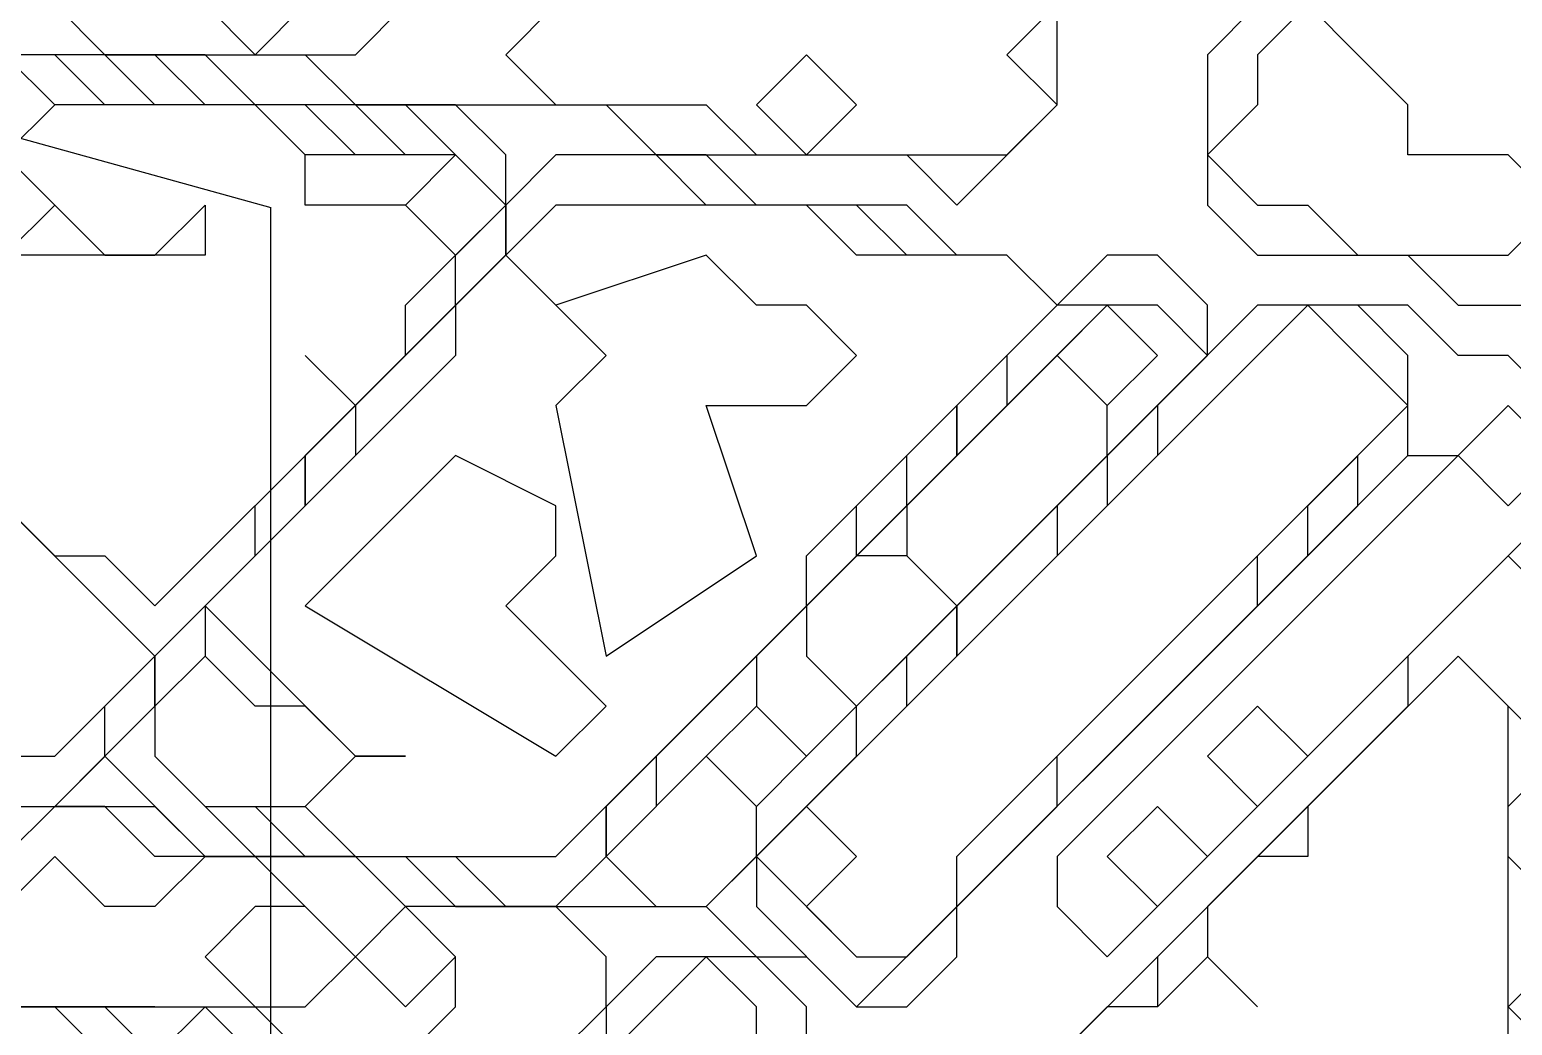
# Model space of a CAD drawing. Extents: x 46 to 224, y 52 to 151.
# Drawn here: x 197.14 to 214.75, y 115.28 to 127.11 of the extents above; entities that cross this region are included whole.
import ezdxf

# ---------------------------------------------------------------- set-up
doc = ezdxf.new("R2010")
doc.units = 0
doc.layers.add('OUTLINE', color=1, linetype='CONTINUOUS')

msp = doc.modelspace()

# ---------------------------------------------------------------- linework, layer by layer
for p, q in [((209.3389, 126.2183), (209.3389, 128.004)), ((197.4341, 127.4088), (198.0294, 126.8135)), ((199.2198, 127.4088), (199.8151, 126.8135)), ((199.2198, 127.4088), (199.8151, 126.8135)), ((199.2198, 127.4088), (199.8151, 126.8135)), ((199.8151, 126.8135), (200.4103, 127.4088)), ((199.8151, 126.8135), (200.4103, 127.4088)), ((201.0056, 126.8135), (201.6008, 127.4088)), ((203.3865, 127.4088), (202.7913, 126.8135)), ((208.7437, 126.8135), (209.3389, 127.4088)), ((211.7198, 127.4088), (211.1246, 126.8135)), ((212.3151, 127.4088), (211.7198, 126.8135)), ((212.9103, 126.8135), (212.3151, 127.4088)), ((199.2198, 126.8135), (195.6484, 126.8135)), ((198.0294, 126.8135), (196.2437, 126.8135)), ((198.6246, 126.8135), (196.2437, 126.8135)), ((198.0294, 126.8135), (196.2437, 126.8135)), ((197.4341, 126.8135), (196.2437, 126.8135)), ((198.0294, 126.8135), (196.2437, 126.8135)), ((197.4341, 126.2183), (196.8389, 126.8135)), ((197.4341, 126.2183), (196.8389, 126.8135)), ((198.0294, 126.2183), (197.4341, 126.8135)), ((198.6246, 126.2183), (198.0294, 126.8135)), ((198.0294, 126.8135), (200.4103, 126.8135)), ((198.6246, 126.2183), (198.0294, 126.8135)), ((198.6246, 126.2183), (198.0294, 126.8135)), ((199.2198, 126.2183), (198.6246, 126.8135)), ((199.8151, 126.2183), (199.2198, 126.8135)), ((199.8151, 126.8135), (201.0056, 126.8135)), ((200.4103, 126.8135), (201.0056, 126.2183)), ((202.7913, 126.8135), (203.3865, 126.2183)), ((206.3627, 126.8135), (205.7675, 126.2183)), ((206.3627, 126.8135), (205.7675, 126.2183)), ((206.9579, 126.2183), (206.3627, 126.8135)), ((206.9579, 126.2183), (206.3627, 126.8135)), ((209.3389, 126.2183), (208.7437, 126.8135)), ((211.1246, 126.8135), (211.1246, 125.0278)), ((211.7198, 126.8135), (211.7198, 126.2183)), ((213.5056, 126.2183), (212.9103, 126.8135)), ((196.8389, 125.623), (197.4341, 126.2183)), ((197.4341, 126.2183), (196.8389, 125.623)), ((198.0294, 126.2183), (197.4341, 126.2183)), ((199.8151, 126.2183), (197.4341, 126.2183)), ((198.6246, 126.2183), (198.0294, 126.2183)), ((199.8151, 126.2183), (198.0294, 126.2183)), ((199.2198, 126.2183), (198.6246, 126.2183)), ((201.6008, 126.2183), (198.6246, 126.2183)), ((200.4103, 126.2183), (198.6246, 126.2183)), ((201.6008, 126.2183), (198.6246, 126.2183)), ((201.0056, 126.2183), (199.2198, 126.2183)), ((202.196, 126.2183), (199.2198, 126.2183)), ((202.196, 126.2183), (199.8151, 126.2183)), ((200.4103, 125.623), (199.8151, 126.2183)), ((200.4103, 125.623), (199.8151, 126.2183)), ((201.0056, 125.623), (200.4103, 126.2183)), ((201.6008, 125.623), (201.0056, 126.2183)), ((201.0056, 126.2183), (203.9818, 126.2183)), ((202.7913, 125.0278), (201.6008, 126.2183)), ((202.7913, 125.0278), (201.6008, 126.2183)), ((202.7913, 125.623), (202.196, 126.2183)), ((202.7913, 125.623), (202.196, 126.2183)), ((203.3865, 126.2183), (205.1722, 126.2183)), ((203.9818, 126.2183), (204.577, 125.623)), ((205.1722, 126.2183), (205.7675, 125.623)), ((205.7675, 126.2183), (206.3627, 125.623)), ((205.7675, 126.2183), (206.3627, 125.623)), ((206.3627, 125.623), (206.9579, 126.2183)), ((206.3627, 125.623), (206.9579, 126.2183)), ((208.1484, 125.0278), (209.3389, 126.2183)), ((208.7437, 125.623), (209.3389, 126.2183)), ((211.7198, 126.2183), (211.1246, 125.623)), ((213.5056, 125.623), (213.5056, 126.2183)), ((197.4341, 125.0278), (196.8389, 125.623)), ((196.8389, 125.623), (198.0294, 124.4326)), ((202.196, 125.623), (200.4103, 125.623)), ((200.4103, 125.0278), (200.4103, 125.623)), ((202.196, 125.623), (201.0056, 125.623)), ((202.196, 125.623), (201.6008, 125.623)), ((202.196, 125.623), (201.6008, 125.0278)), ((202.7913, 125.0278), (202.196, 125.623)), ((202.7913, 125.0278), (202.196, 125.623)), ((202.7913, 125.0278), (202.196, 125.623)), ((202.7913, 125.0278), (202.196, 125.623)), ((203.3865, 125.623), (202.7913, 125.0278)), ((203.3865, 125.623), (202.7913, 125.0278)), ((202.7913, 125.0278), (202.7913, 125.623)), ((203.3865, 125.623), (202.7913, 125.0278)), ((202.7913, 125.0278), (202.7913, 125.623)), ((203.3865, 125.623), (202.7913, 125.0278)), ((203.3865, 125.623), (202.7913, 125.0278)), ((204.577, 125.623), (203.3865, 125.623)), ((205.1722, 125.623), (203.3865, 125.623)), ((205.1722, 125.623), (203.3865, 125.623)), ((204.577, 125.623), (203.3865, 125.623)), ((204.577, 125.623), (203.3865, 125.623)), ((205.1722, 125.0278), (204.577, 125.623)), ((204.577, 125.623), (207.5532, 125.623)), ((205.1722, 125.0278), (204.577, 125.623)), ((205.1722, 125.0278), (204.577, 125.623)), ((205.7675, 125.0278), (205.1722, 125.623)), ((205.7675, 125.0278), (205.1722, 125.623)), ((205.7675, 125.623), (208.7437, 125.623)), ((207.5532, 125.623), (208.1484, 125.0278)), ((211.1246, 125.623), (211.7198, 125.0278)), ((214.696, 125.623), (213.5056, 125.623)), ((215.2913, 125.0278), (214.696, 125.623)), ((196.8389, 124.4326), (197.4341, 125.0278)), ((198.6246, 124.4326), (199.2198, 125.0278)), ((199.2198, 125.0278), (199.2198, 124.4326)), ((201.6008, 125.0278), (200.4103, 125.0278)), ((203.3865, 125.0278), (201.0056, 122.6468)), ((201.6008, 123.8373), (202.7913, 125.0278)), ((202.196, 124.4326), (201.6008, 125.0278)), ((201.6008, 125.0278), (202.196, 124.4326)), ((202.196, 124.4326), (202.7913, 125.0278)), ((203.3865, 125.0278), (202.196, 123.8373)), ((202.196, 124.4326), (202.7913, 125.0278)), ((202.7913, 124.4326), (202.7913, 125.0278)), ((202.7913, 125.0278), (202.7913, 124.4326)), ((203.3865, 125.0278), (202.7913, 124.4326)), ((206.9579, 125.0278), (203.3865, 125.0278)), ((206.3627, 125.0278), (203.3865, 125.0278)), ((206.3627, 125.0278), (203.3865, 125.0278)), ((205.7675, 125.0278), (205.1722, 125.0278)), ((207.5532, 125.0278), (205.1722, 125.0278)), ((207.5532, 125.0278), (205.1722, 125.0278)), ((206.9579, 125.0278), (205.7675, 125.0278)), ((207.5532, 125.0278), (205.7675, 125.0278)), ((207.5532, 125.0278), (205.7675, 125.0278)), ((206.9579, 124.4326), (206.3627, 125.0278)), ((206.9579, 124.4326), (206.3627, 125.0278)), ((207.5532, 124.4326), (206.9579, 125.0278)), ((207.5532, 124.4326), (206.9579, 125.0278)), ((208.1484, 124.4326), (207.5532, 125.0278)), ((208.1484, 124.4326), (207.5532, 125.0278)), ((208.1484, 124.4326), (207.5532, 125.0278)), ((208.1484, 124.4326), (207.5532, 125.0278)), ((211.1246, 125.0278), (211.7198, 124.4326)), ((211.7198, 125.0278), (212.3151, 125.0278)), ((212.3151, 125.0278), (212.9103, 124.4326)), ((214.696, 124.4326), (215.2913, 125.0278)), ((199.2198, 124.4326), (195.0532, 124.4326)), ((198.0294, 124.4326), (198.6246, 124.4326)), ((200.4103, 122.0516), (202.7913, 124.4326)), ((202.7913, 124.4326), (201.0056, 122.6468)), ((201.6008, 123.8373), (202.196, 124.4326)), ((202.196, 123.8373), (202.196, 124.4326)), ((202.7913, 124.4326), (202.196, 123.8373)), ((202.7913, 124.4326), (203.3865, 123.8373)), ((203.3865, 123.8373), (202.7913, 124.4326)), ((205.1722, 124.4326), (203.3865, 123.8373)), ((205.1722, 124.4326), (203.3865, 123.8373)), ((205.7675, 123.8373), (205.1722, 124.4326)), ((205.7675, 123.8373), (205.1722, 124.4326)), ((207.5532, 124.4326), (206.9579, 124.4326)), ((207.5532, 124.4326), (206.9579, 124.4326)), ((208.7437, 124.4326), (207.5532, 124.4326)), ((208.1484, 124.4326), (207.5532, 124.4326)), ((208.7437, 124.4326), (207.5532, 124.4326)), ((208.7437, 124.4326), (207.5532, 124.4326)), ((208.7437, 124.4326), (208.1484, 124.4326)), ((208.7437, 124.4326), (208.1484, 124.4326)), ((208.7437, 124.4326), (208.1484, 124.4326)), ((209.9341, 124.4326), (208.1484, 122.6468)), ((208.7437, 124.4326), (208.1484, 124.4326)), ((208.7437, 124.4326), (208.1484, 124.4326)), ((209.9341, 124.4326), (208.1484, 122.6468)), ((209.3389, 123.8373), (208.7437, 124.4326)), ((209.3389, 123.8373), (208.7437, 124.4326)), ((209.9341, 124.4326), (208.7437, 123.2421)), ((209.3389, 123.8373), (208.7437, 124.4326)), ((209.3389, 123.8373), (208.7437, 124.4326)), ((209.3389, 123.8373), (208.7437, 124.4326)), ((209.3389, 123.8373), (208.7437, 124.4326)), ((209.3389, 123.8373), (208.7437, 124.4326)), ((209.3389, 123.8373), (208.7437, 124.4326)), ((209.9341, 124.4326), (209.3389, 123.8373)), ((210.5294, 124.4326), (209.9341, 124.4326)), ((210.5294, 124.4326), (209.9341, 124.4326)), ((210.5294, 124.4326), (209.9341, 124.4326)), ((210.5294, 124.4326), (209.9341, 124.4326)), ((211.1246, 123.8373), (210.5294, 124.4326)), ((211.1246, 123.8373), (210.5294, 124.4326)), ((211.1246, 123.8373), (210.5294, 124.4326)), ((211.1246, 123.8373), (210.5294, 124.4326)), ((211.7198, 124.4326), (213.5056, 124.4326)), ((212.9103, 124.4326), (214.696, 124.4326)), ((213.5056, 124.4326), (214.1008, 123.8373)), ((199.8151, 121.4564), (202.196, 123.8373)), ((200.4103, 122.0516), (202.196, 123.8373)), ((202.196, 123.8373), (200.4103, 122.0516)), ((200.4103, 122.0516), (202.196, 123.8373)), ((202.196, 123.8373), (200.4103, 122.0516)), ((202.196, 123.8373), (201.0056, 122.6468)), ((201.6008, 123.2421), (202.196, 123.8373)), ((201.6008, 123.2421), (201.6008, 123.8373)), ((201.6008, 123.2421), (201.6008, 123.8373)), ((202.196, 123.8373), (202.196, 123.2421)), ((202.196, 123.8373), (202.196, 123.2421)), ((203.3865, 123.8373), (203.9818, 123.2421)), ((203.3865, 123.8373), (203.9818, 123.2421)), ((209.9341, 123.8373), (204.577, 118.4802)), ((206.3627, 123.8373), (205.7675, 123.8373)), ((206.3627, 123.8373), (205.7675, 123.8373)), ((209.9341, 123.8373), (205.7675, 119.6707)), ((206.9579, 123.2421), (206.3627, 123.8373)), ((206.9579, 123.2421), (206.3627, 123.8373)), ((206.3627, 120.8611), (209.3389, 123.8373)), ((212.3151, 123.8373), (206.3627, 117.8849)), ((206.9579, 121.4564), (209.3389, 123.8373)), ((207.5532, 122.0516), (209.3389, 123.8373)), ((208.1484, 122.6468), (209.3389, 123.8373)), ((211.7198, 123.8373), (208.1484, 120.2659)), ((208.1484, 122.6468), (209.3389, 123.8373)), ((211.7198, 123.8373), (208.1484, 120.2659)), ((208.1484, 122.6468), (209.3389, 123.8373)), ((211.7198, 123.8373), (208.1484, 120.2659)), ((209.3389, 123.8373), (208.7437, 123.2421)), ((208.7437, 123.2421), (209.3389, 123.8373)), ((210.5294, 123.8373), (209.3389, 123.8373)), ((211.7198, 123.8373), (209.3389, 121.4564)), ((211.7198, 123.8373), (209.3389, 121.4564)), ((209.9341, 123.8373), (209.3389, 123.2421)), ((210.5294, 123.8373), (209.9341, 123.8373)), ((211.7198, 123.8373), (209.9341, 122.0516)), ((210.5294, 123.8373), (209.9341, 123.8373)), ((210.5294, 123.2421), (209.9341, 123.8373)), ((211.1246, 123.2421), (210.5294, 123.8373)), ((211.1246, 123.2421), (210.5294, 123.8373)), ((211.1246, 123.2421), (210.5294, 123.8373)), ((211.7198, 123.8373), (210.5294, 122.6468)), ((211.1246, 123.2421), (211.1246, 123.8373)), ((211.1246, 123.2421), (211.1246, 123.8373)), ((211.1246, 123.2421), (211.1246, 123.8373)), ((211.1246, 123.2421), (211.1246, 123.8373)), ((212.9103, 123.8373), (211.7198, 123.8373)), ((213.5056, 123.8373), (211.7198, 123.8373)), ((212.9103, 123.8373), (211.7198, 123.8373)), ((212.9103, 123.8373), (211.7198, 123.8373)), ((212.9103, 123.8373), (211.7198, 123.8373)), ((212.3151, 123.8373), (211.7198, 123.8373)), ((212.9103, 123.8373), (211.7198, 123.8373)), ((212.9103, 123.2421), (212.3151, 123.8373)), ((212.9103, 123.2421), (212.3151, 123.8373)), ((213.5056, 123.2421), (212.9103, 123.8373)), ((213.5056, 123.2421), (212.9103, 123.8373)), ((213.5056, 123.2421), (212.9103, 123.8373)), ((213.5056, 123.2421), (212.9103, 123.8373)), ((213.5056, 123.2421), (212.9103, 123.8373)), ((214.1008, 123.2421), (213.5056, 123.8373)), ((214.1008, 123.8373), (215.8865, 123.8373)), ((202.196, 123.2421), (199.2198, 120.2659)), ((202.196, 123.2421), (199.2198, 120.2659)), ((199.8151, 121.4564), (201.6008, 123.2421)), ((201.0056, 122.6468), (200.4103, 123.2421)), ((200.4103, 123.2421), (201.0056, 122.6468)), ((201.0056, 122.6468), (201.6008, 123.2421)), ((201.0056, 122.6468), (201.6008, 123.2421)), ((203.9818, 123.2421), (203.3865, 122.6468)), ((203.9818, 123.2421), (203.3865, 122.6468)), ((206.3627, 122.6468), (206.9579, 123.2421)), ((206.3627, 122.6468), (206.9579, 123.2421)), ((209.3389, 123.2421), (207.5532, 121.4564)), ((208.1484, 120.2659), (211.1246, 123.2421)), ((208.1484, 120.2659), (211.1246, 123.2421)), ((208.1484, 120.2659), (211.1246, 123.2421)), ((208.7437, 123.2421), (208.7437, 122.6468)), ((209.3389, 121.4564), (211.1246, 123.2421)), ((209.3389, 123.2421), (209.9341, 122.6468)), ((209.9341, 122.6468), (209.3389, 123.2421)), ((209.9341, 122.6468), (210.5294, 123.2421)), ((210.5294, 122.6468), (211.1246, 123.2421)), ((210.5294, 122.6468), (211.1246, 123.2421)), ((210.5294, 122.6468), (211.1246, 123.2421)), ((213.5056, 122.6468), (212.9103, 123.2421)), ((213.5056, 122.6468), (212.9103, 123.2421)), ((213.5056, 122.6468), (213.5056, 123.2421)), ((213.5056, 122.0516), (213.5056, 123.2421)), ((213.5056, 122.6468), (213.5056, 123.2421)), ((213.5056, 122.6468), (213.5056, 123.2421)), ((213.5056, 122.6468), (213.5056, 123.2421)), ((214.696, 123.2421), (214.1008, 123.2421)), ((215.2913, 122.6468), (214.696, 123.2421)), ((198.6246, 120.2659), (201.0056, 122.6468)), ((201.0056, 122.6468), (201.0056, 122.0516)), ((201.0056, 122.6468), (201.0056, 122.0516)), ((203.3865, 122.6468), (203.9818, 119.6707)), ((203.3865, 122.6468), (203.9818, 119.6707)), ((208.7437, 122.6468), (203.9818, 117.8849)), ((205.7675, 120.8611), (205.1722, 122.6468)), ((205.1722, 122.6468), (206.3627, 122.6468)), ((205.7675, 120.8611), (205.1722, 122.6468)), ((205.1722, 122.6468), (206.3627, 122.6468)), ((206.3627, 118.4802), (210.5294, 122.6468)), ((206.9579, 119.0754), (210.5294, 122.6468)), ((207.5532, 119.6707), (210.5294, 122.6468)), ((208.1484, 122.0516), (208.1484, 122.6468)), ((208.1484, 122.0516), (208.1484, 122.6468)), ((208.1484, 122.6468), (208.1484, 122.0516)), ((208.1484, 117.2897), (213.5056, 122.6468)), ((208.1484, 122.0516), (208.1484, 122.6468)), ((208.1484, 122.6468), (208.1484, 122.0516)), ((209.3389, 118.4802), (213.5056, 122.6468)), ((209.9341, 122.0516), (209.9341, 122.6468)), ((210.5294, 122.6468), (210.5294, 122.0516)), ((211.7198, 120.8611), (213.5056, 122.6468)), ((212.3151, 121.4564), (213.5056, 122.6468)), ((212.9103, 122.0516), (213.5056, 122.6468)), ((212.9103, 122.0516), (213.5056, 122.6468)), ((214.696, 122.6468), (214.1008, 122.0516)), ((215.2913, 122.0516), (214.696, 122.6468)), ((196.2437, 122.0516), (197.4341, 120.8611)), ((201.0056, 122.0516), (198.6246, 119.6707)), ((201.0056, 122.0516), (199.2198, 120.2659)), ((202.196, 122.0516), (200.4103, 120.2659)), ((202.196, 122.0516), (200.4103, 120.2659)), ((200.4103, 121.4564), (200.4103, 122.0516)), ((200.4103, 121.4564), (200.4103, 122.0516)), ((200.4103, 122.0516), (200.4103, 121.4564)), ((200.4103, 121.4564), (200.4103, 122.0516)), ((200.4103, 122.0516), (200.4103, 121.4564)), ((203.3865, 121.4564), (202.196, 122.0516)), ((203.3865, 121.4564), (202.196, 122.0516)), ((203.3865, 117.2897), (208.1484, 122.0516)), ((203.9818, 117.8849), (208.1484, 122.0516)), ((208.1484, 122.0516), (203.9818, 117.8849)), ((203.9818, 117.8849), (208.1484, 122.0516)), ((208.1484, 122.0516), (203.9818, 117.8849)), ((210.5294, 122.0516), (205.7675, 117.2897)), ((206.9579, 115.504), (213.5056, 122.0516)), ((207.5532, 121.4564), (207.5532, 122.0516)), ((208.1484, 116.6945), (213.5056, 122.0516)), ((214.1008, 122.0516), (209.3389, 117.2897)), ((209.3389, 121.4564), (209.9341, 122.0516)), ((209.9341, 122.0516), (209.9341, 121.4564)), ((212.9103, 121.4564), (212.9103, 122.0516)), ((212.9103, 121.4564), (212.9103, 122.0516)), ((213.5056, 122.0516), (214.1008, 122.0516)), ((214.1008, 122.0516), (214.696, 121.4564)), ((214.696, 121.4564), (215.2913, 122.0516)), ((198.6246, 119.6707), (196.8389, 121.4564)), ((198.0294, 119.0754), (200.4103, 121.4564)), ((198.6246, 119.6707), (200.4103, 121.4564)), ((200.4103, 121.4564), (198.6246, 119.6707)), ((198.6246, 119.6707), (200.4103, 121.4564)), ((200.4103, 121.4564), (198.6246, 119.6707)), ((199.8151, 120.8611), (199.8151, 121.4564)), ((199.8151, 120.8611), (199.8151, 121.4564)), ((203.3865, 120.8611), (203.3865, 121.4564)), ((203.3865, 120.8611), (203.3865, 121.4564)), ((203.3865, 117.2897), (207.5532, 121.4564)), ((207.5532, 121.4564), (205.1722, 119.0754)), ((209.9341, 121.4564), (205.7675, 117.2897)), ((206.9579, 120.8611), (207.5532, 121.4564)), ((206.9579, 115.504), (212.9103, 121.4564)), ((206.9579, 120.8611), (206.9579, 121.4564)), ((206.9579, 115.504), (212.9103, 121.4564)), ((207.5532, 121.4564), (207.5532, 120.8611)), ((208.1484, 120.2659), (209.3389, 121.4564)), ((209.3389, 121.4564), (209.3389, 120.8611)), ((209.9341, 116.0992), (215.2913, 121.4564)), ((212.3151, 120.8611), (212.3151, 121.4564)), ((197.4341, 118.4802), (199.8151, 120.8611)), ((197.4341, 120.8611), (198.0294, 120.8611)), ((198.0294, 119.0754), (199.8151, 120.8611)), ((198.0294, 120.8611), (198.6246, 120.2659)), ((198.6246, 119.6707), (199.8151, 120.8611)), ((199.8151, 120.8611), (198.6246, 119.6707)), ((202.7913, 120.2659), (203.3865, 120.8611)), ((202.7913, 120.2659), (203.3865, 120.8611)), ((203.3865, 117.2897), (206.9579, 120.8611)), ((203.9818, 119.6707), (205.7675, 120.8611)), ((203.9818, 119.6707), (205.7675, 120.8611)), ((205.1722, 119.0754), (206.9579, 120.8611)), ((209.3389, 120.8611), (205.7675, 117.2897)), ((206.3627, 120.2659), (206.3627, 120.8611)), ((206.9579, 120.8611), (206.3627, 120.2659)), ((206.9579, 115.504), (212.3151, 120.8611)), ((207.5532, 120.8611), (206.9579, 120.8611)), ((207.5532, 120.8611), (208.1484, 120.2659)), ((208.1484, 120.2659), (207.5532, 120.8611)), ((211.7198, 120.2659), (211.7198, 120.8611)), ((214.696, 120.8611), (213.5056, 119.6707)), ((215.2913, 120.2659), (214.696, 120.8611)), ((199.2198, 120.2659), (199.2198, 119.6707)), ((199.2198, 120.2659), (199.2198, 119.6707)), ((199.2198, 120.2659), (201.0056, 118.4802)), ((200.4103, 120.2659), (203.3865, 118.4802)), ((200.4103, 120.2659), (203.3865, 118.4802)), ((203.9818, 119.0754), (202.7913, 120.2659)), ((203.9818, 119.0754), (202.7913, 120.2659)), ((203.3865, 117.2897), (206.3627, 120.2659)), ((206.3627, 120.2659), (206.3627, 119.6707)), ((206.9579, 115.504), (211.7198, 120.2659)), ((207.5532, 119.6707), (208.1484, 120.2659)), ((208.1484, 119.6707), (208.1484, 120.2659)), ((208.1484, 120.2659), (208.1484, 119.6707)), ((208.1484, 119.6707), (208.1484, 120.2659)), ((208.1484, 120.2659), (208.1484, 119.6707)), ((197.4341, 118.4802), (198.6246, 119.6707)), ((198.6246, 119.6707), (198.6246, 118.4802)), ((198.6246, 119.0754), (198.6246, 119.6707)), ((198.6246, 119.6707), (198.6246, 119.0754)), ((198.6246, 119.0754), (198.6246, 119.6707)), ((198.6246, 119.6707), (198.6246, 118.4802)), ((199.2198, 119.6707), (198.6246, 119.0754)), ((199.2198, 119.6707), (198.6246, 119.0754)), ((199.2198, 119.6707), (198.6246, 119.0754)), ((198.6246, 119.0754), (198.6246, 119.6707)), ((198.6246, 119.6707), (198.6246, 118.4802)), ((199.2198, 119.6707), (199.8151, 119.0754)), ((199.8151, 119.0754), (199.2198, 119.6707)), ((199.8151, 119.0754), (199.2198, 119.6707)), ((214.1008, 119.6707), (199.8151, 105.3849)), ((214.1008, 119.6707), (199.8151, 105.3849)), ((214.1008, 119.6707), (199.8151, 105.3849)), ((214.1008, 119.6707), (199.8151, 105.3849)), ((205.1722, 116.6945), (208.1484, 119.6707)), ((205.1722, 116.6945), (208.1484, 119.6707)), ((208.1484, 119.6707), (205.7675, 117.2897)), ((205.7675, 119.6707), (205.7675, 119.0754)), ((208.1484, 119.6707), (205.7675, 117.2897)), ((206.3627, 119.6707), (206.9579, 119.0754)), ((206.9579, 119.0754), (207.5532, 119.6707)), ((207.5532, 119.0754), (207.5532, 119.6707)), ((214.1008, 119.6707), (208.7437, 114.3135)), ((214.1008, 119.6707), (210.5294, 116.0992)), ((214.1008, 119.6707), (212.3151, 117.8849)), ((213.5056, 119.6707), (213.5056, 119.0754)), ((214.696, 119.0754), (214.1008, 119.6707)), ((214.696, 119.0754), (214.1008, 119.6707)), ((214.696, 119.0754), (214.1008, 119.6707)), ((214.696, 119.0754), (214.1008, 119.6707)), ((214.696, 119.0754), (214.1008, 119.6707)), ((214.696, 119.0754), (214.1008, 119.6707)), ((214.696, 119.0754), (214.1008, 119.6707)), ((197.4341, 117.8849), (198.6246, 119.0754)), ((197.4341, 117.8849), (198.6246, 119.0754)), ((197.4341, 117.8849), (198.6246, 119.0754)), ((198.0294, 118.4802), (198.0294, 119.0754)), ((198.6246, 119.0754), (198.0294, 118.4802)), ((198.0294, 118.4802), (198.0294, 119.0754)), ((198.6246, 119.0754), (198.6246, 118.4802)), ((198.6246, 119.0754), (198.6246, 118.4802)), ((198.6246, 119.0754), (198.6246, 118.4802)), ((213.5056, 119.0754), (199.8151, 105.3849)), ((200.4103, 119.0754), (199.8151, 119.0754)), ((201.0056, 118.4802), (200.4103, 119.0754)), ((203.3865, 118.4802), (203.9818, 119.0754)), ((203.3865, 118.4802), (203.9818, 119.0754)), ((205.1722, 116.6945), (207.5532, 119.0754)), ((205.1722, 116.6945), (207.5532, 119.0754)), ((207.5532, 119.0754), (205.1722, 116.6945)), ((205.7675, 119.0754), (205.1722, 118.4802)), ((205.7675, 119.0754), (206.3627, 118.4802)), ((206.3627, 118.4802), (205.7675, 119.0754)), ((206.9579, 118.4802), (206.9579, 119.0754)), ((211.7198, 119.0754), (211.1246, 118.4802)), ((212.3151, 118.4802), (211.7198, 119.0754)), ((214.696, 118.4802), (214.696, 119.0754)), ((215.2913, 118.4802), (214.696, 119.0754)), ((214.696, 118.4802), (214.696, 119.0754)), ((214.696, 118.4802), (214.696, 119.0754)), ((214.696, 118.4802), (214.696, 119.0754)), ((214.696, 118.4802), (214.696, 119.0754)), ((214.696, 118.4802), (214.696, 119.0754)), ((194.4579, 118.4802), (197.4341, 118.4802)), ((195.0532, 118.4802), (197.4341, 118.4802)), ((197.4341, 117.8849), (198.0294, 118.4802)), ((197.4341, 117.8849), (198.0294, 118.4802)), ((198.0294, 118.4802), (199.2198, 117.2897)), ((198.6246, 118.4802), (199.8151, 117.2897)), ((198.6246, 118.4802), (199.8151, 117.2897)), ((198.6246, 118.4802), (199.2198, 117.8849)), ((198.6246, 118.4802), (199.2198, 117.8849)), ((198.6246, 118.4802), (199.2198, 117.8849)), ((198.6246, 118.4802), (199.8151, 117.2897)), ((201.0056, 118.4802), (200.4103, 117.8849)), ((200.4103, 117.8849), (201.0056, 118.4802)), ((201.0056, 118.4802), (201.6008, 118.4802)), ((201.6008, 118.4802), (201.0056, 118.4802)), ((205.1722, 118.4802), (203.9818, 117.2897)), ((205.1722, 118.4802), (203.9818, 117.2897)), ((204.577, 118.4802), (204.577, 117.8849)), ((205.1722, 116.6945), (206.9579, 118.4802)), ((206.9579, 118.4802), (205.1722, 116.6945)), ((205.1722, 116.6945), (206.9579, 118.4802)), ((205.7675, 117.8849), (205.1722, 118.4802)), ((205.1722, 118.4802), (205.7675, 117.8849)), ((205.7675, 117.8849), (205.1722, 118.4802)), ((205.7675, 117.8849), (206.3627, 118.4802)), ((209.3389, 117.8849), (209.3389, 118.4802)), ((211.1246, 118.4802), (211.7198, 117.8849)), ((211.7198, 117.8849), (212.3151, 118.4802)), ((214.696, 114.3135), (214.696, 118.4802)), ((214.696, 117.8849), (215.2913, 118.4802)), ((214.696, 117.8849), (215.2913, 118.4802)), ((214.696, 114.3135), (214.696, 118.4802)), ((214.696, 114.3135), (214.696, 118.4802)), ((214.696, 114.3135), (214.696, 118.4802)), ((214.696, 114.3135), (214.696, 118.4802)), ((214.696, 114.3135), (214.696, 118.4802)), ((195.6484, 117.8849), (198.6246, 117.8849)), ((196.2437, 117.8849), (197.4341, 117.8849)), ((196.2437, 117.8849), (197.4341, 117.8849)), ((196.2437, 117.8849), (197.4341, 117.8849)), ((196.8389, 117.8849), (197.4341, 117.8849)), ((197.4341, 117.8849), (196.8389, 117.2897)), ((196.8389, 117.8849), (197.4341, 117.8849)), ((198.0294, 117.8849), (197.4341, 117.8849)), ((198.6246, 117.2897), (198.0294, 117.8849)), ((198.6246, 117.8849), (199.2198, 117.2897)), ((199.2198, 117.8849), (199.8151, 117.8849)), ((199.2198, 117.8849), (199.8151, 117.8849)), ((199.2198, 117.8849), (200.4103, 117.8849)), ((199.8151, 117.8849), (200.4103, 117.2897)), ((199.8151, 117.8849), (200.4103, 117.2897)), ((200.4103, 117.8849), (201.0056, 117.2897)), ((203.9818, 117.8849), (203.9818, 117.2897)), ((203.9818, 117.2897), (203.9818, 117.8849)), ((203.9818, 117.8849), (203.9818, 117.2897)), ((204.577, 117.8849), (203.9818, 117.2897)), ((203.9818, 117.2897), (203.9818, 117.8849)), ((203.9818, 117.8849), (203.9818, 117.2897)), ((205.7675, 117.2897), (205.7675, 117.8849)), ((205.7675, 117.2897), (205.7675, 117.8849)), ((206.3627, 117.8849), (206.9579, 117.2897)), ((207.5532, 116.0992), (209.3389, 117.8849)), ((210.5294, 117.8849), (209.9341, 117.2897)), ((211.1246, 117.2897), (210.5294, 117.8849)), ((212.3151, 117.8849), (212.3151, 117.2897)), ((214.696, 117.2897), (214.696, 117.8849)), ((214.696, 114.9088), (214.696, 117.8849)), ((197.4341, 117.2897), (196.2437, 116.0992)), ((198.0294, 116.6945), (197.4341, 117.2897)), ((201.0056, 117.2897), (198.6246, 117.2897)), ((199.2198, 117.2897), (198.6246, 116.6945)), ((199.2198, 117.2897), (201.6008, 117.2897)), ((199.2198, 117.2897), (201.6008, 117.2897)), ((199.8151, 117.2897), (199.2198, 117.2897)), ((199.8151, 117.2897), (203.3865, 117.2897)), ((201.0056, 116.0992), (199.8151, 117.2897)), ((199.8151, 117.2897), (202.196, 117.2897)), ((199.8151, 117.2897), (202.196, 117.2897)), ((200.4103, 117.2897), (203.3865, 117.2897)), ((200.4103, 117.2897), (203.3865, 117.2897)), ((201.6008, 116.6945), (201.0056, 117.2897)), ((201.0056, 117.2897), (203.3865, 117.2897)), ((201.6008, 117.2897), (202.196, 116.6945)), ((201.6008, 117.2897), (202.196, 116.6945)), ((202.196, 117.2897), (202.7913, 116.6945)), ((202.196, 117.2897), (202.7913, 116.6945)), ((203.3865, 116.6945), (203.9818, 117.2897)), ((203.3865, 116.6945), (203.9818, 117.2897)), ((203.3865, 116.6945), (203.9818, 117.2897)), ((203.9818, 117.2897), (204.577, 116.6945)), ((203.9818, 117.2897), (204.577, 116.6945)), ((203.9818, 117.2897), (204.577, 116.6945)), ((203.9818, 117.2897), (204.577, 116.6945)), ((203.9818, 117.2897), (204.577, 116.6945)), ((203.9818, 117.2897), (204.577, 116.6945)), ((203.9818, 117.2897), (204.577, 116.6945)), ((205.1722, 116.6945), (205.7675, 117.2897)), ((205.1722, 116.6945), (205.7675, 117.2897)), ((205.7675, 117.2897), (205.7675, 116.6945)), ((205.7675, 117.2897), (205.7675, 116.6945)), ((205.7675, 117.2897), (205.7675, 116.6945)), ((205.7675, 117.2897), (206.9579, 116.0992)), ((205.7675, 117.2897), (205.7675, 116.6945)), ((206.9579, 117.2897), (206.3627, 116.6945)), ((208.1484, 116.6945), (208.1484, 117.2897)), ((209.3389, 117.2897), (209.3389, 116.6945)), ((209.9341, 117.2897), (210.5294, 116.6945)), ((210.5294, 116.6945), (211.1246, 117.2897)), ((211.7198, 117.2897), (211.1246, 116.6945)), ((212.3151, 117.2897), (211.7198, 117.2897)), ((215.2913, 116.6945), (214.696, 117.2897)), ((198.6246, 116.6945), (198.0294, 116.6945)), ((199.8151, 116.6945), (199.2198, 116.0992)), ((199.8151, 116.6945), (199.2198, 116.0992)), ((200.4103, 116.6945), (199.8151, 116.6945)), ((200.4103, 116.6945), (199.8151, 116.6945)), ((201.0056, 116.0992), (200.4103, 116.6945)), ((201.0056, 116.0992), (200.4103, 116.6945)), ((201.6008, 116.6945), (201.0056, 116.0992)), ((201.6008, 116.6945), (201.0056, 116.0992)), ((201.6008, 116.6945), (201.0056, 116.0992)), ((203.3865, 116.6945), (201.6008, 116.6945)), ((202.196, 116.0992), (201.6008, 116.6945)), ((202.196, 116.0992), (201.6008, 116.6945)), ((202.196, 116.0992), (201.6008, 116.6945)), ((202.196, 116.6945), (205.1722, 116.6945)), ((202.196, 116.6945), (203.3865, 116.6945)), ((202.7913, 116.6945), (203.3865, 116.6945)), ((202.7913, 116.6945), (203.3865, 116.6945)), ((203.9818, 116.0992), (203.3865, 116.6945)), ((204.577, 116.6945), (205.1722, 116.6945)), ((204.577, 116.6945), (205.1722, 116.6945)), ((204.577, 116.6945), (205.1722, 116.6945)), ((204.577, 116.6945), (205.1722, 116.6945)), ((204.577, 116.6945), (205.1722, 116.6945)), ((204.577, 116.6945), (205.1722, 116.6945)), ((204.577, 116.6945), (205.1722, 116.6945)), ((205.1722, 116.6945), (205.7675, 116.0992)), ((205.1722, 116.6945), (205.7675, 116.0992)), ((205.7675, 116.6945), (206.9579, 115.504)), ((205.7675, 116.6945), (206.9579, 115.504)), ((205.7675, 116.6945), (206.9579, 115.504)), ((205.7675, 116.6945), (206.9579, 115.504)), ((206.3627, 116.6945), (206.9579, 116.0992)), ((207.5532, 116.0992), (208.1484, 116.6945)), ((208.1484, 116.0992), (208.1484, 116.6945)), ((209.3389, 116.6945), (209.9341, 116.0992)), ((211.1246, 116.6945), (211.1246, 116.0992)), ((199.2198, 116.0992), (199.8151, 115.504)), ((199.2198, 116.0992), (199.8151, 115.504)), ((200.4103, 115.504), (201.0056, 116.0992)), ((200.4103, 115.504), (201.0056, 116.0992)), ((201.0056, 116.0992), (201.6008, 115.504)), ((201.0056, 116.0992), (201.6008, 115.504)), ((201.6008, 115.504), (202.196, 116.0992)), ((201.6008, 115.504), (202.196, 116.0992)), ((202.196, 115.504), (202.196, 116.0992)), ((203.9818, 115.504), (203.9818, 116.0992)), ((204.577, 116.0992), (203.9818, 115.504)), ((205.1722, 116.0992), (203.9818, 114.9088)), ((205.7675, 116.0992), (204.577, 116.0992)), ((205.7675, 115.504), (205.1722, 116.0992)), ((205.7675, 116.0992), (206.3627, 116.0992)), ((206.3627, 115.504), (205.7675, 116.0992)), ((205.7675, 116.0992), (206.3627, 116.0992)), ((206.3627, 116.0992), (206.9579, 115.504)), ((206.3627, 116.0992), (206.9579, 115.504)), ((206.9579, 116.0992), (207.5532, 116.0992)), ((206.9579, 116.0992), (207.5532, 116.0992)), ((207.5532, 115.504), (208.1484, 116.0992)), ((210.5294, 116.0992), (210.5294, 115.504)), ((211.1246, 116.0992), (210.5294, 115.504)), ((211.1246, 116.0992), (211.7198, 115.504)), ((211.7198, 115.504), (211.1246, 116.0992)), ((215.2913, 116.0992), (214.696, 115.504)), ((198.0294, 115.504), (195.6484, 115.504)), ((198.0294, 115.504), (195.6484, 115.504)), ((198.0294, 115.504), (195.6484, 115.504)), ((197.4341, 115.504), (195.6484, 115.504)), ((197.4341, 115.504), (195.6484, 115.504)), ((197.4341, 115.504), (195.6484, 115.504)), ((197.4341, 115.504), (195.6484, 115.504)), ((197.4341, 115.504), (195.6484, 115.504)), ((198.0294, 115.504), (195.6484, 115.504)), ((196.8389, 115.504), (198.6246, 115.504)), ((197.4341, 115.504), (196.8389, 115.504)), ((196.8389, 115.504), (199.8151, 115.504)), ((198.6246, 115.504), (197.4341, 115.504)), ((198.0294, 114.9088), (197.4341, 115.504)), ((198.0294, 114.9088), (197.4341, 115.504)), ((198.0294, 114.9088), (197.4341, 115.504)), ((198.0294, 114.9088), (197.4341, 115.504)), ((198.0294, 114.9088), (197.4341, 115.504)), ((198.6246, 114.9088), (198.0294, 115.504)), ((198.6246, 114.9088), (198.0294, 115.504)), ((198.6246, 114.9088), (198.0294, 115.504)), ((198.6246, 114.9088), (198.0294, 115.504)), ((199.2198, 115.504), (198.6246, 114.9088)), ((199.8151, 114.9088), (199.2198, 115.504)), ((199.8151, 115.504), (200.4103, 114.9088)), ((199.8151, 115.504), (200.4103, 115.504)), ((199.8151, 115.504), (200.4103, 115.504)), ((201.6008, 114.9088), (202.196, 115.504)), ((203.3865, 114.9088), (203.9818, 115.504)), ((203.9818, 115.504), (203.9818, 114.9088)), ((205.7675, 114.9088), (205.7675, 115.504)), ((206.3627, 114.9088), (206.3627, 115.504)), ((206.9579, 115.504), (207.5532, 115.504)), ((209.9341, 115.504), (209.3389, 114.9088)), ((209.9341, 115.504), (209.3389, 114.9088)), ((210.5294, 115.504), (209.9341, 115.504)), ((210.5294, 115.504), (209.9341, 115.504)), ((214.696, 115.504), (215.2913, 114.9088))]:
    msp.add_line(p, q)
at = {"layer": 'OUTLINE', "color": 1}
for p in [(135, 143), (200, 55)]:
    msp.add_line(p, (200, 125), dxfattribs=at)

doc.saveas('drawing.dxf')
